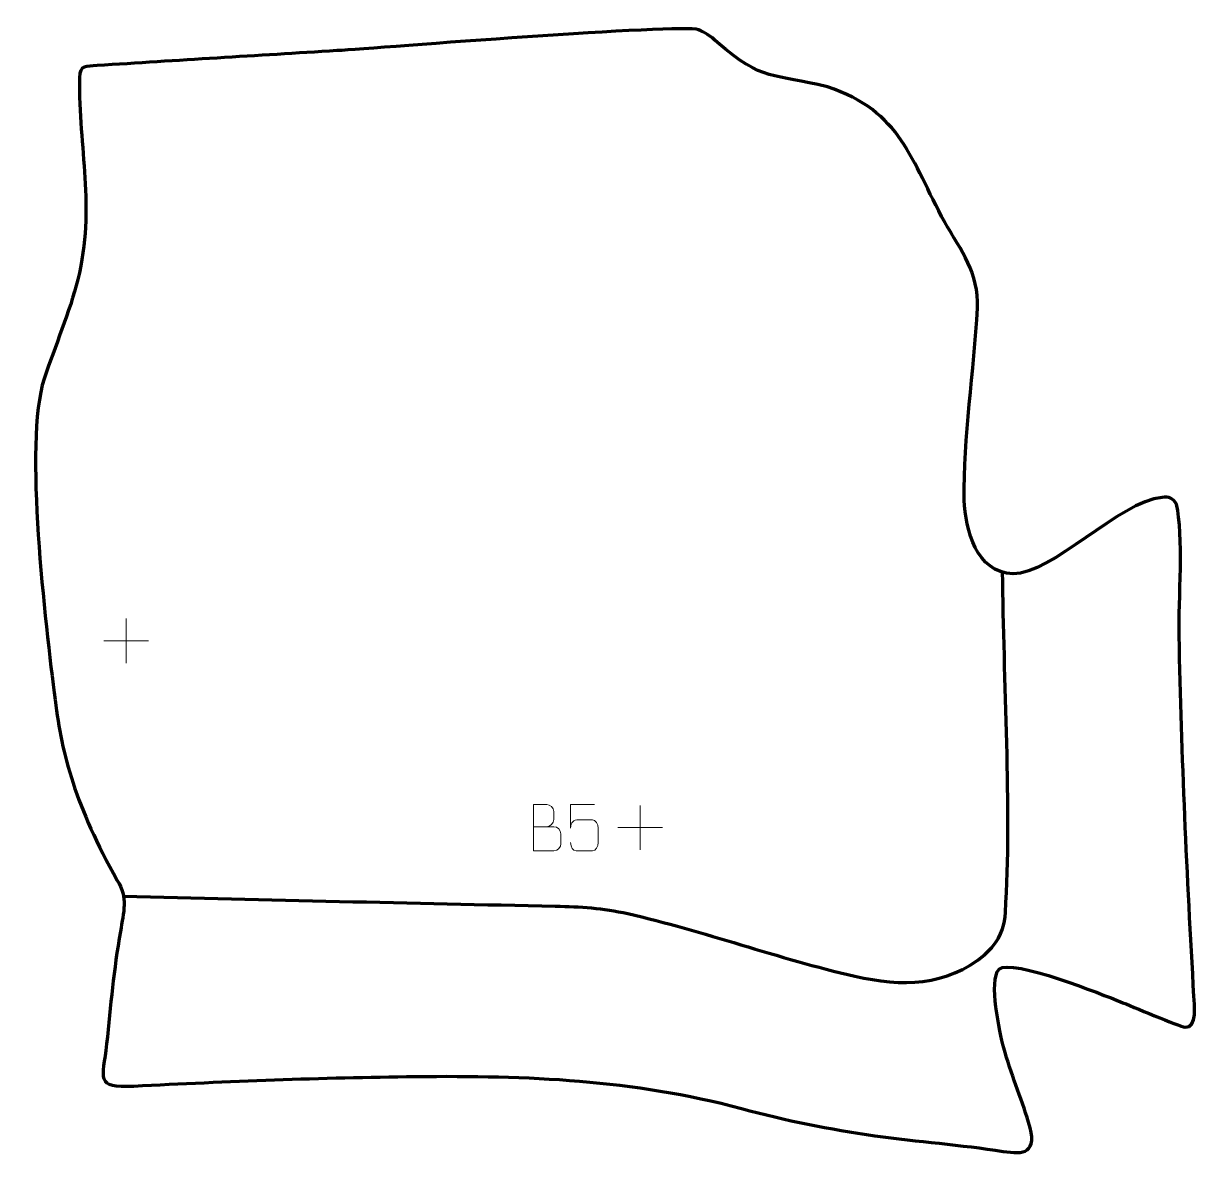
# Model space of a CAD drawing. Header units: millimetres. Extents: x -608 to 23, y 192 to 800.
import ezdxf

# ---------------------------------------------------------------- set-up
doc = ezdxf.new("R2010")
doc.units = ezdxf.units.MM
doc.header["$MEASUREMENT"] = 0
doc.layers.add('layer 1', color=7, linetype='Continuous')
doc.layers.add('layer 2', color=7, linetype='Continuous')

msp = doc.modelspace()

# ---------------------------------------------------------------- linework, layer by layer
at = {"layer": 'layer 1', "color": 142, "lineweight": 158}
msp.add_open_spline([(-553.8869, 330.7612), (-476.5438, 328.8497), (-399.197, 327.1261), (-321.8485, 325.4507), (-321.8485, 325.4507), (-308.1568, 325.1542), (-296.3861, 324.4258), (-282.9322, 321.4615), (-282.9322, 321.4615), (-242.1497, 312.1825), (-202.1002, 297.256), (-160.8225, 287.7862), (-160.8225, 287.7862), (-135.7414, 282.1178), (-111.6869, 282.1694), (-90.9507, 299.4866), (-90.9507, 299.4866), (-89.4751, 300.9036), (-88.1265, 302.3537), (-86.7442, 303.858), (-86.7442, 303.858), (-81.9304, 309.668), (-80.3716, 315.7156), (-79.9652, 322.12), (-79.9652, 322.12), (-76.4426, 377.6499), (-80.9658, 447.8225), (-81.5003, 504.9286)], degree=3, knots=[0, 0, 0, 0, 0.125, 0.125, 0.125, 0.125, 0.25, 0.25, 0.25, 0.25, 0.375, 0.375, 0.375, 0.375, 0.5, 0.5, 0.5, 0.5, 0.625, 0.625, 0.625, 0.625, 0.75, 0.75, 0.75, 0.75, 1, 1, 1, 1], dxfattribs=at)
at = {"layer": 'layer 1', "color": 250, "lineweight": 9}
for points in [[(-552.392, 479.9143), (-552.392, 479.9143), (-552.392, 455.9364), (-552.392, 455.9364)], [(-564.3809, 467.9253), (-564.3809, 467.9253), (-540.403, 467.9253), (-540.403, 467.9253)], [(-276.1955, 379.6104), (-276.1955, 379.6104), (-276.1955, 355.6325), (-276.1955, 355.6325)], [(-288.1844, 367.6214), (-288.1844, 367.6214), (-264.2065, 367.6214), (-264.2065, 367.6214)]]:
    msp.add_open_spline(points, degree=3, dxfattribs=at)
for points, knots in [([(-333.5776, 368.1094), (-329.939, 368.1098), (-326.3519, 368.1098), (-322.7125, 368.1094), (-322.7125, 368.1094), (-320.7371, 368.0921), (-318.8135, 366.356), (-318.8135, 364.3064), (-318.8135, 364.3064), (-318.8139, 363.1778), (-318.8139, 360.1284), (-318.8135, 358.9995), (-318.8135, 358.9995), (-318.7959, 357.1416), (-320.338, 355.1277), (-322.6595, 355.1446), (-322.6595, 355.1446), (-326.2993, 355.145), (-329.9387, 355.145), (-333.5776, 355.1446), (-333.5776, 355.1446), (-333.5776, 363.4629), (-333.5776, 371.7807), (-333.5776, 380.0982), (-333.5776, 380.0982), (-331.2039, 380.0982), (-328.8298, 380.0982), (-326.4556, 380.0982), (-326.4556, 380.0982), (-324.7748, 380.1158), (-322.678, 378.2053), (-322.6603, 376.2429), (-322.6603, 376.2429), (-322.6607, 374.1768), (-322.6607, 374.0308), (-322.6603, 371.9643), (-322.6603, 371.9643), (-322.643, 369.8982), (-324.4975, 368.0921), (-326.5075, 368.1094)], [0, 0, 0, 0, 0.09090909, 0.09090909, 0.09090909, 0.09090909, 0.18181818, 0.18181818, 0.18181818, 0.18181818, 0.27272727, 0.27272727, 0.27272727, 0.27272727, 0.36363636, 0.36363636, 0.36363636, 0.36363636, 0.45454545, 0.45454545, 0.45454545, 0.45454545, 0.54545455, 0.54545455, 0.54545455, 0.54545455, 0.63636364, 0.63636364, 0.63636364, 0.63636364, 0.72727273, 0.72727273, 0.72727273, 0.72727273, 0.81818182, 0.81818182, 0.81818182, 0.81818182, 1, 1, 1, 1]), ([(-300.8013, 380.0762), (-300.8013, 380.0762), (-313.653, 380.0762), (-313.653, 380.0762), (-313.653, 380.0762), (-313.6527, 375.8456), (-313.6527, 371.6147), (-313.653, 367.3835), (-313.653, 367.3835), (-313.6533, 370.6936), (-312.0223, 371.7654), (-309.2103, 371.8259), (-309.2103, 371.8259), (-306.7707, 371.8262), (-304.3312, 371.8262), (-301.892, 371.8259), (-301.892, 371.8259), (-300.2422, 371.8327), (-298.7673, 369.4522), (-298.7388, 367.3835), (-298.7388, 367.3835), (-298.7391, 364.7962), (-298.7391, 362.2086), (-298.7388, 359.6209), (-298.7388, 359.6209), (-298.6926, 357.6615), (-300.192, 355.2252), (-301.8179, 355.1667), (-301.8179, 355.1667), (-303.7744, 355.167), (-308.6694, 355.167), (-310.6264, 355.1667), (-310.6264, 355.1667), (-312.4719, 355.1579), (-313.579, 357.1227), (-313.5998, 359.6738)], [0, 0, 0, 0, 0.1, 0.1, 0.1, 0.1, 0.2, 0.2, 0.2, 0.2, 0.3, 0.3, 0.3, 0.3, 0.4, 0.4, 0.4, 0.4, 0.5, 0.5, 0.5, 0.5, 0.6, 0.6, 0.6, 0.6, 0.7, 0.7, 0.7, 0.7, 0.8, 0.8, 0.8, 0.8, 1, 1, 1, 1])]:
    msp.add_open_spline(points, degree=3, knots=knots, dxfattribs=at)
at = {"layer": 'layer 2', "color": 242, "lineweight": 158}
msp.add_open_spline([(-175.5801, 765.6248), (-135.6767, 752.4808), (-130.8359, 726.401), (-112.5484, 692.9212), (-112.5484, 692.9212), (-103.4193, 677.0968), (-94.262, 666.0196), (-94.9995, 646.7803), (-94.9995, 646.7803), (-96.7767, 612.9588), (-102.628, 577.1584), (-102.1334, 543.6583), (-102.1334, 543.6583), (-101.3118, 527.6003), (-95.7481, 504.7416), (-75.807, 504.0462), (-75.807, 504.0462), (-55.8512, 503.3503), (-18.2698, 543.108), (4.2029, 545.1047), (4.2029, 545.1047), (7.8892, 545.4323), (10.2306, 544.7245), (11.9185, 541.3584), (11.9185, 541.3584), (15.958, 525.088), (13.0213, 489.5657), (13.3869, 470.6569), (13.3869, 470.6569), (14.669, 405.6695), (17.5818, 341.8143), (21.362, 276.947), (21.362, 276.947), (21.6007, 272.8514), (23.2631, 259.9295), (16.6344, 260.4561), (16.6344, 260.4561), (13.3538, 260.7168), (-12.5681, 271.9114), (-18.0957, 274.0915), (-18.0957, 274.0915), (-27.0145, 277.609), (-76.4455, 297.5651), (-83.3969, 291.6493), (-83.3969, 291.6493), (-89.0631, 285.3433), (-82.9739, 257.502), (-80.8641, 249.3438), (-80.8641, 249.3438), (-76.985, 235.41), (-71.7106, 222.928), (-67.5027, 209.4327), (-67.5027, 209.4327), (-62.1426, 192.2425), (-70.2094, 191.9975), (-81.1648, 193.6944), (-81.1648, 193.6944), (-104.1126, 197.2486), (-127.0997, 198.8732), (-150.0753, 202.1084), (-150.0753, 202.1084), (-174.5051, 205.5898), (-197.944, 210.1903), (-221.7533, 216.7357), (-221.7533, 216.7357), (-280.5633, 232.3202), (-336.6129, 234.5503), (-396.9917, 233.9119), (-396.9917, 233.9119), (-447.7735, 233.3852), (-497.6916, 231.2991), (-548.3841, 228.7975), (-548.3841, 228.7975), (-569.4951, 227.9573), (-565.0752, 232.2472), (-562.9573, 251.3835), (-562.9573, 251.3835), (-560.8084, 272.0859), (-559.1606, 291.2636), (-555.5543, 311.8773), (-555.5543, 311.8773), (-553.7177, 322.2364), (-551.4729, 330.185), (-557.2496, 339.2998), (-557.2496, 339.2998), (-579.6581, 379.1553), (-586.8948, 406.2233), (-590.6534, 436.2558), (-590.6534, 436.2558), (-595.7892, 477.2919), (-607.6215, 574.0541), (-596.5657, 608.8289), (-596.5657, 608.8289), (-590.7691, 625.8548), (-582.7754, 644.9977), (-578.3844, 662.1327), (-578.3844, 662.1327), (-568.8978, 701.4685), (-578.0739, 732.2943), (-577.5319, 770.674), (-577.5319, 770.674), (-577.4346, 777.563), (-573.98, 776.6557), (-568.0866, 777.0508), (-568.0866, 777.0508), (-525.1051, 779.9324), (-482.1391, 782.4068), (-439.1519, 785.1067), (-439.1519, 785.1067), (-416.606, 786.5237), (-253.6178, 799.7084), (-244.8748, 796.3256), (-244.8748, 796.3256), (-241.7823, 795.129), (-238.511, 793.0352), (-234.6103, 789.5665), (-234.6103, 789.5665), (-210.5188, 768.1425), (-204.6164, 773.0063), (-175.5801, 765.6248)], degree=3, knots=[0, 0, 0, 0, 0.03225806, 0.03225806, 0.03225806, 0.03225806, 0.06451613, 0.06451613, 0.06451613, 0.06451613, 0.09677419, 0.09677419, 0.09677419, 0.09677419, 0.12903226, 0.12903226, 0.12903226, 0.12903226, 0.16129032, 0.16129032, 0.16129032, 0.16129032, 0.19354839, 0.19354839, 0.19354839, 0.19354839, 0.22580645, 0.22580645, 0.22580645, 0.22580645, 0.25806452, 0.25806452, 0.25806452, 0.25806452, 0.29032258, 0.29032258, 0.29032258, 0.29032258, 0.32258065, 0.32258065, 0.32258065, 0.32258065, 0.35483871, 0.35483871, 0.35483871, 0.35483871, 0.38709677, 0.38709677, 0.38709677, 0.38709677, 0.41935484, 0.41935484, 0.41935484, 0.41935484, 0.4516129, 0.4516129, 0.4516129, 0.4516129, 0.48387097, 0.48387097, 0.48387097, 0.48387097, 0.51612903, 0.51612903, 0.51612903, 0.51612903, 0.5483871, 0.5483871, 0.5483871, 0.5483871, 0.58064516, 0.58064516, 0.58064516, 0.58064516, 0.61290323, 0.61290323, 0.61290323, 0.61290323, 0.64516129, 0.64516129, 0.64516129, 0.64516129, 0.67741935, 0.67741935, 0.67741935, 0.67741935, 0.70967742, 0.70967742, 0.70967742, 0.70967742, 0.74193548, 0.74193548, 0.74193548, 0.74193548, 0.77419355, 0.77419355, 0.77419355, 0.77419355, 0.80645161, 0.80645161, 0.80645161, 0.80645161, 0.83870968, 0.83870968, 0.83870968, 0.83870968, 0.87096774, 0.87096774, 0.87096774, 0.87096774, 0.90322581, 0.90322581, 0.90322581, 0.90322581, 0.93548387, 0.93548387, 0.93548387, 0.93548387, 1, 1, 1, 1], dxfattribs=at)

doc.saveas('drawing.dxf')
